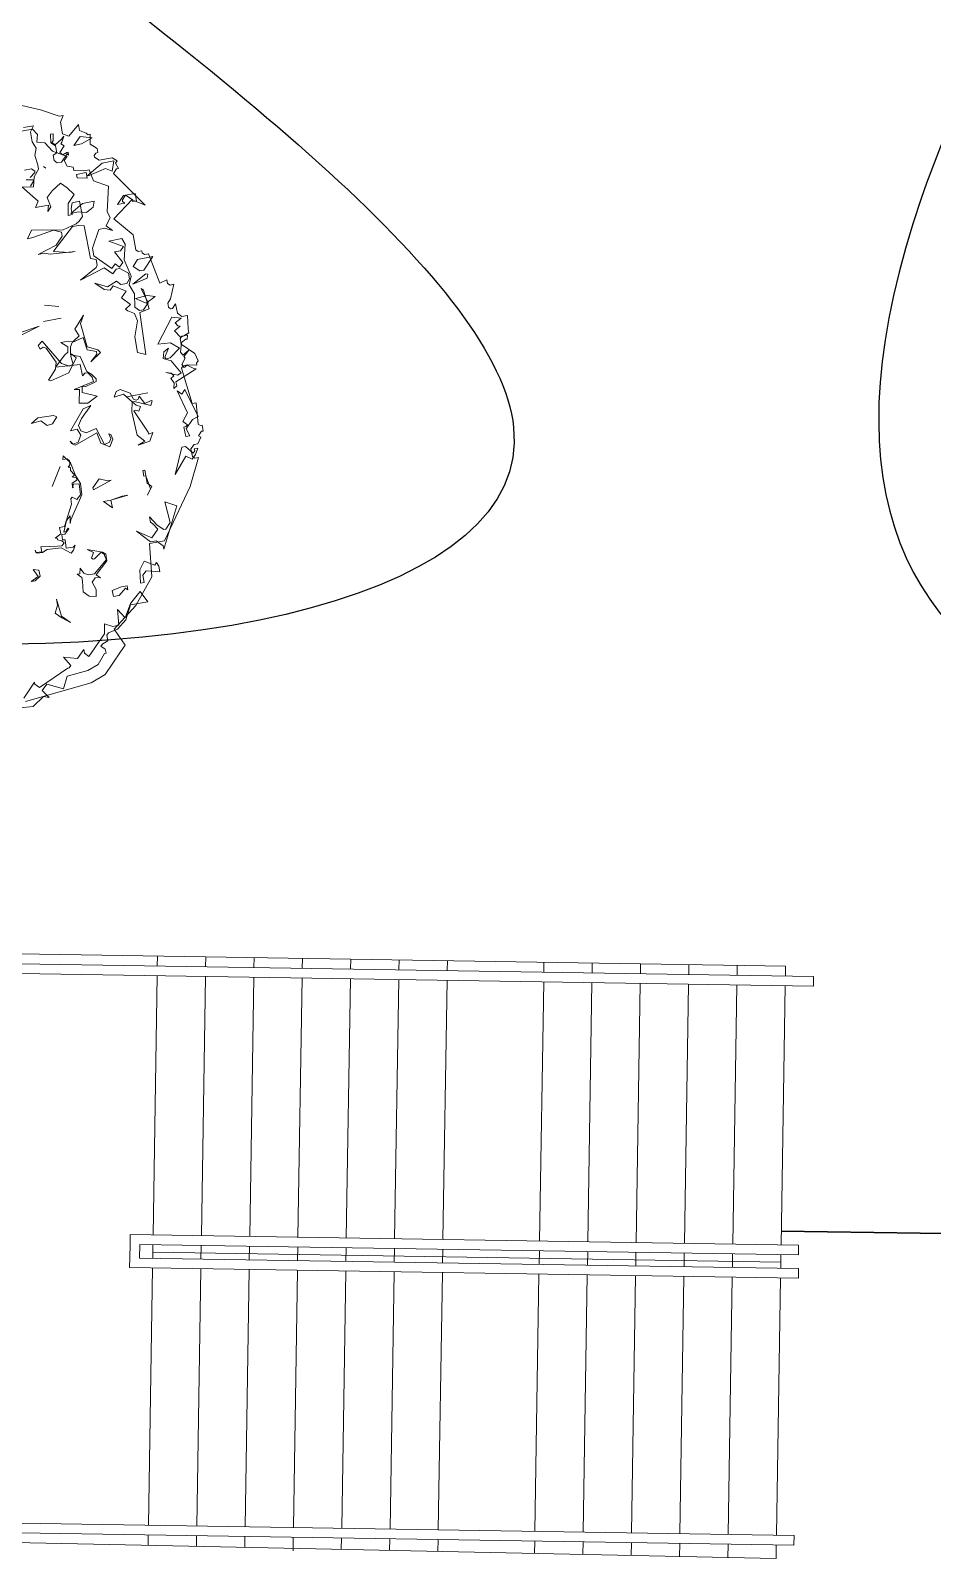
# Model space of a CAD drawing. Header units: millimetres. Extents: x 1418 to 1811, y 1796 to 1956.
# Drawn here: x 1476.966 to 1479.592, y 1871.428 to 1875.877 of the extents above; entities that cross this region are included whole.
import ezdxf

# ---------------------------------------------------------------- set-up
doc = ezdxf.new("R2010")
doc.units = ezdxf.units.MM
for name, color, linetype, lineweight in [('ARBRE', 251, 'Continuous', 13), ('LINHAFINA', 7, 'Continuous', 15), ('LINHAGROSSA', 7, 'Continuous', 30)]:
    doc.layers.add(name, color=color, linetype=linetype, lineweight=lineweight)
doc.layers.add('VEGETAIS', color=3, linetype='Continuous')

# ---------------------------------------------------------------- blocks, each defined once
blk = doc.blocks.new('WMF26', base_point=(0, 0.001))
at = {"color": 85}
blk.add_lwpolyline([(2.717, -11.289), (2.258, -11.085), (1.945, -10.911), (1.873, -10.911), (1.945, -10.802), (1.945, -10.59), (1.843, -10.524), (1.633, -10.699), (1.633, -10.59), (1.523, -10.524), (1.494, -10.488), (1.458, -10.488), (1.494, -10.315), (1.385, -10.212), (1.385, -10.139), (1.422, -10.139), (1.458, -10.103), (1.458, -10.067), (1.385, -10.001), (1.145, -10.001), (1.072, -9.928), (1.108, -9.892), (1.072, -9.789), (1.108, -9.789), (1.175, -9.717), (0.724, -9.055), (0.897, -9.164), (0.934, -9.193), (1.32, -8.917), (1.036, -8.567), (1.036, -8.291), (1, -8.255), (0.934, -8.255), (0.934, -8.218), (0.897, -8.181), (0.825, -8.181), (0.724, -7.621), (0.585, -7.658), (0.585, -7.592), (0.548, -7.556), (0.476, -7.556), (0.585, -7.308), (0.65, -7.243), (0.65, -7.17), (0.621, -7.133), (0.585, -7.133), (0.512, -7.206), (0.512, -7.032), (0.446, -6.959), (0.338, -6.959), (0.374, -6.719), (0.374, -6.646), (0.476, -6.61), (0.512, -6.61), (0.548, -6.573), (0.548, -6.471), (0.338, -6.26), (0.301, -6.122), (0.338, -6.085), (0.338, -6.049), (0.512, -6.085), (0.585, -6.085), (0.621, -6.049), (0.548, -5.387), (0.476, -5.387), (0.512, -5.002), (0.476, -4.972), (0.446, -4.972), (0.446, -4.863), (0.476, -4.863), (0.548, -4.797), (0.512, -4.761), (0.585, -4.652), (0.65, -4.652), (0.724, -4.587), (0.724, -4.448), (0.687, -4.412), (0.621, -4.412), (0.861, -3.924), (1.494, -3.051), (1.771, -3.051), (1.843, -2.454), (2.222, -2.003), (2.681, -1.654), (2.542, -1.334), (2.644, -1.232), (2.994, -0.883), (3.269, -0.781), (4.492, -0.672)], dxfattribs=at)
at = {"color": 63}
for points in [[(4.507, -0.734), (4.266, -0.981), (4.266, -0.944), (4.194, -0.871), (3.633, -1.119), (3.604, -1.119), (3.568, -1.155), (3.67, -1.33), (3.43, -1.257), (3.284, -1.396), (3.284, -1.33), (3.219, -1.257), (2.869, -1.606), (2.833, -1.781), (2.695, -1.708), (2.586, -1.708), (2.557, -1.992), (2.447, -1.817), (2.309, -2.057), (2.135, -2.203), (2.099, -2.232), (1.996, -2.029), (2.309, -2.029), (2.447, -1.781), (2.622, -1.643), (2.797, -1.606), (2.833, -1.57), (2.833, -1.469), (2.934, -1.432), (2.972, -1.396), (2.905, -1.33), (2.905, -1.257), (2.934, -1.257), (3.081, -1.083), (3.284, -1.009), (3.67, -0.981), (3.779, -0.77), (4.056, -0.908), (4.158, -0.806), (4.056, -0.661), (4.158, -0.697), (4.369, -0.558), (4.791, -0.594)], [(3.67, -2.131), (3.604, -2.268), (3.604, -2.379), (3.568, -2.057), (3.43, -1.92), (3.568, -2.029), (3.67, -2.131), (3.67, -2.131)], [(2.033, -2.618), (1.923, -2.756), (1.75, -2.654), (1.712, -2.691), (1.684, -2.618), (1.684, -2.516), (1.923, -2.582), (1.996, -2.516), (1.996, -2.379), (2.062, -2.379), (2.033, -2.618), (2.033, -2.618)], [(2.586, -2.342), (2.411, -2.379), (2.309, -2.379), (2.309, -2.305), (2.346, -2.342), (2.484, -2.232), (2.586, -2.232), (2.586, -2.342), (2.586, -2.342)], [(3.106, -2.415), (3.082, -2.607), (3.082, -2.677), (3.151, -2.747), (3.106, -2.747), (3.082, -2.845), (3.032, -2.747), (2.963, -2.701), (2.844, -2.701), (2.582, -2.914), (2.607, -2.983), (2.607, -3.008), (2.656, -3.057), (2.794, -2.963), (2.819, -2.963), (2.844, -2.983), (2.794, -3.082), (2.893, -3.152), (2.631, -3.057), (2.582, -3.008), (2.582, -2.889), (2.819, -2.677), (2.75, -2.607), (2.794, -2.627), (2.844, -2.627), (2.913, -2.558), (2.868, -2.415), (2.893, -2.295), (3.013, -2.321), (3.106, -2.415), (3.106, -2.415)], [(1.647, -3.076), (1.75, -3.076), (1.959, -3.316), (1.712, -3.143), (1.574, -3.28), (1.647, -3.39), (1.684, -3.426), (1.684, -3.527), (1.574, -3.353), (1.472, -3.251), (1.436, -3.251), (1.335, -3.353), (1.363, -3.739), (1.16, -3.63), (1.538, -2.902), (1.538, -2.967), (1.647, -3.076), (1.647, -3.076)], [(2.857, -4.5), (2.791, -4.345), (2.805, -4.14), (3.087, -3.732), (3.106, -3.667), (3.082, -3.805), (3.164, -3.735), (3.251, -3.539), (3.188, -3.545), (3.199, -3.56), (3.161, -3.595), (3.148, -3.581), (3.241, -3.499), (3.293, -3.503), (3.3, -3.404), (3.248, -3.399), (3.259, -3.247), (3.133, -3.239), (3.093, -3.273), (3.138, -3.189), (3.192, -3.143), (3.349, -3.267), (3.602, -3.284), (3.691, -3.251), (3.791, -3.258), (3.815, -3.286), (3.814, -3.312), (3.803, -3.272), (3.703, -3.265), (3.707, -3.355), (3.408, -3.311), (3.331, -3.302), (3.278, -3.349), (3.315, -3.391), (3.387, -3.423), (3.388, -3.446), (3.4, -3.46), (3.421, -3.461), (3.306, -3.517), (3.311, -3.632), (3.218, -3.638), (3.018, -4.005), (3.012, -4.104), (2.984, -4.129), (2.91, -4.074), (2.829, -4.145), (2.815, -4.344), (2.917, -4.354), (2.931, -4.341), (2.935, -4.289), (2.947, -4.303), (2.94, -4.378), (2.849, -4.413), (2.846, -4.46), (2.918, -4.491), (2.883, -4.502), (2.869, -4.514), (2.924, -4.605), (2.919, -4.657), (2.932, -4.671), (2.959, -4.673), (2.919, -4.708), (2.911, -4.783), (2.946, -4.823), (3.025, -4.829), (3.004, -4.891), (2.901, -4.743), (2.857, -4.5), (2.857, -4.5)], [(2.309, -3.949), (2.099, -3.978), (1.996, -3.978), (2.309, -3.949), (2.309, -3.805), (2.447, -3.949), (2.309, -3.949), (2.309, -3.949)], [(2.669, -10.772), (2.465, -10.772), (2.393, -10.663), (2.429, -10.524), (2.291, -10.488), (2.182, -10.315), (1.941, -10.175), (2.007, -10.11), (1.971, -10.001), (1.869, -9.965), (1.869, -9.9), (1.694, -9.863), (1.593, -9.863), (1.556, -9.652), (1.309, -9.513), (1.418, -9.062), (1.382, -8.953), (1.484, -8.814), (1.382, -8.713), (1.52, -8.778), (1.622, -8.778), (1.796, -8.465), (1.796, -8.327), (1.52, -8.043), (1.447, -8.115), (1.382, -8.043), (1.309, -8.115), (1.418, -8.327), (1.309, -8.327), (1.243, -8.393), (1.484, -8.538), (1.243, -8.538), (1.207, -8.429), (1.273, -8.152), (1.207, -7.84), (1.273, -7.694), (1.207, -7.519), (1.243, -7.279), (1.171, -7.206), (1.097, -7.206), (0.996, -7.315), (1.069, -7.592), (1.032, -7.556), (0.996, -7.206), (1.171, -7.17), (1.207, -6.405), (1.345, -6.471), (1.345, -6.755), (1.243, -7.032), (1.273, -7.17), (1.382, -7.243), (1.418, -7.279), (1.309, -7.344), (1.447, -7.491), (1.345, -7.592), (1.556, -7.73), (1.622, -7.664), (1.731, -7.694), (1.869, -7.84), (1.658, -7.73), (1.484, -7.803), (1.418, -7.73), (1.309, -7.73), (1.243, -7.803), (1.243, -7.905), (1.382, -8.014), (1.447, -8.014), (1.52, -7.942), (1.658, -8.079), (2.117, -7.942), (1.796, -8.115), (1.768, -8.152), (1.768, -8.255), (1.869, -8.291), (1.869, -8.887), (1.971, -8.917), (2.081, -8.917), (2.465, -8.567), (2.495, -8.538), (2.219, -8.465), (2.117, -8.465), (2.568, -8.502), (2.669, -8.538), (2.779, -8.538), (2.429, -8.641), (2.291, -8.778), (2.291, -8.851), (2.429, -8.917), (2.815, -8.851), (2.916, -8.851), (2.815, -8.989), (2.255, -8.887), (2.007, -8.953), (1.941, -8.989), (1.869, -9.062), (1.869, -9.338), (2.007, -9.338), (2.044, -9.237), (2.044, -9.128), (2.117, -9.128), (2.081, -9.338), (1.941, -9.477), (2.044, -9.616), (2.146, -9.724), (2.32, -9.616), (2.429, -9.513), (2.393, -9.338), (2.465, -9.266), (2.429, -9.375), (2.669, -9.375), (2.604, -9.477), (2.844, -9.789)], [(1.611, -4.262), (1.647, -4.262), (1.647, -4.364), (1.611, -4.364), (1.611, -4.125), (1.538, -4.052), (1.647, -3.913), (1.574, -4.015), (1.611, -4.262), (1.611, -4.262)], [(0.811, -4.648), (0.701, -4.503), (0.664, -4.54), (0.664, -4.576), (0.599, -4.576), (0.664, -4.474), (0.738, -4.401), (0.84, -4.474), (1.087, -4.19), (0.876, -4.648), (0.811, -4.648), (0.811, -4.648)], [(3.304, -4.387), (3.097, -4.713), (3.304, -4.387), (3.304, -4.387)], [(0.774, -4.998), (0.738, -4.998), (0.701, -5.027), (0.774, -5.1), (0.664, -5.237), (0.774, -5.659), (0.701, -5.587), (0.636, -5.659), (0.49, -5.136), (0.599, -5.1), (0.738, -4.961), (0.701, -4.823), (0.774, -4.823), (0.774, -4.998), (0.774, -4.998)], [(1.644, -5.44), (1.605, -5.613), (1.735, -5.783), (1.911, -5.757), (1.856, -5.852), (1.776, -5.874), (1.61, -5.777), (1.577, -5.658), (1.532, -5.631), (1.493, -5.642), (1.464, -5.693), (1.386, -5.547), (1.268, -5.579), (1.247, -5.567), (1.291, -5.492), (1.547, -5.606), (1.567, -5.617), (1.605, -5.613), (1.548, -5.547), (1.473, -5.503), (1.517, -5.427), (1.567, -5.456), (1.605, -5.451), (1.427, -5.026), (1.421, -4.988), (1.344, -5.005), (1.426, -4.864), (1.605, -4.833), (1.643, -4.828), (1.511, -4.88), (1.632, -5.009), (1.644, -5.44), (1.644, -5.44)], [(2.348, -5.686), (2.558, -5.492), (2.632, -5.375), (2.61, -5.275), (2.524, -5.219), (2.333, -5.262), (2.238, -4.951), (2.144, -4.977), (2.104, -5.039), (2.125, -5.128), (2.094, -5.11), (2.074, -5.019), (2.152, -4.896), (2.3, -4.99), (2.337, -5.187), (2.719, -5.05), (2.758, -5.041), (2.82, -5.08), (2.835, -5.124), (2.789, -5.061), (2.699, -5.081), (2.625, -5.197), (2.672, -5.314), (2.796, -5.307), (2.495, -5.658), (2.348, -5.686), (2.348, -5.686)], [(3.044, -5.636), (2.989, -5.601), (3.091, -5.494), (3.187, -5.478), (3.284, -5.583), (3.46, -5.566), (3.329, -5.646), (3.044, -5.636), (3.044, -5.636)], [(0.582, -6.871), (0.548, -6.807), (0.504, -6.794), (0.624, -6.729), (0.535, -6.601), (0.429, -6.618), (0.405, -6.61), (0.426, -6.542), (0.45, -6.549), (0.538, -6.501), (0.588, -6.335), (0.554, -6.272), (0.432, -6.341), (0.54, -6.246), (0.524, -6.215), (0.602, -6.111), (0.573, -6.049), (0.51, -6.083), (0.408, -5.999), (0.364, -5.986), (0.768, -5.826), (0.764, -5.75), (0.827, -5.716), (0.799, -5.813), (0.846, -5.902), (0.783, -5.936), (0.818, -5.995), (0.911, -6.023), (0.709, -5.935), (0.645, -5.969), (0.78, -6.212), (0.914, -6.279), (0.878, -6.396), (0.784, -6.447), (0.882, -6.296), (0.865, -6.264), (0.79, -6.268), (0.592, -6.41), (0.732, -6.533), (0.961, -6.549), (0.622, -6.984), (0.461, -6.936), (0.582, -6.871), (0.582, -6.871)], [(1.298, -5.725), (1.684, -5.725), (1.298, -5.725), (1.298, -5.725)], [(3.012, -6.279), (2.853, -6.447), (2.817, -6.568), (2.951, -6.852), (2.997, -6.876), (3.059, -6.854), (3.082, -6.923), (2.998, -6.991), (2.727, -6.529), (2.596, -6.457), (2.527, -6.48), (2.543, -6.621), (2.52, -6.667), (2.453, -6.582), (2.632, -6.338), (2.975, -6.261), (3.012, -6.279), (3.012, -6.279)], [(1.028, -7.314), (1.205, -7.435), (0.989, -7.447), (0.85, -7.405), (1.028, -7.314), (1.028, -7.314)], [(3.37, -7.209), (2.999, -7.265), (3.359, -7.159), (3.557, -7.241), (3.518, -7.302), (3.37, -7.209), (3.37, -7.209)], [(0.927, -7.754), (1.204, -7.693), (0.941, -7.835), (0.906, -7.825), (0.927, -7.754), (0.927, -7.754)], [(1.833, -9.825), (1.658, -9.825), (1.658, -9.724), (1.833, -9.76), (1.833, -9.825), (1.833, -9.825)], [(2.356, -10.037), (2.393, -10.073), (2.356, -10.037), (2.356, -10.037)]]:
    blk.add_lwpolyline(points, dxfattribs=at)
at = {"color": 106}
for points in [[(3.816, -2.84), (3.919, -2.775), (3.991, -2.775), (3.853, -2.84), (3.919, -2.978), (3.816, -2.949), (3.816, -2.84), (3.816, -2.84)], [(2.447, -4.364), (2.309, -4.299), (2.237, -4.299), (2.586, -4.19), (2.586, -4.226), (2.447, -4.364), (2.447, -4.364)], [(2.55, -5.769), (2.5, -6.01), (2.591, -6.029), (2.223, -6.107), (2.233, -6.187), (2.289, -6.272), (2.339, -6.283), (2.4, -6.242), (2.405, -6.448), (2.849, -6.486), (2.639, -6.67), (2.578, -6.709), (2.564, -6.806), (2.67, -6.901), (2.539, -6.901), (2.448, -6.882), (2.326, -6.963), (2.378, -7.095), (2.182, -7.311), (2.257, -7.174), (2.22, -6.736), (2.039, -6.647), (2.003, -6.592), (2.204, -6.459), (2.074, -6.58), (2.07, -6.627), (2.231, -6.686), (2.262, -6.918), (2.472, -6.866), (2.513, -6.796), (2.542, -6.655), (2.376, -6.59), (2.309, -6.302), (2.229, -6.233), (2.169, -6.143), (2.173, -6.097), (2.388, -6.04), (2.439, -6.051), (2.46, -5.95), (2.206, -5.83), (2.398, -5.738), (2.55, -5.769), (2.55, -5.769)], [(2.586, -7.333), (2.905, -7.333), (2.586, -7.333), (2.586, -7.333)], [(2.586, -7.545), (2.833, -7.617), (2.586, -7.545), (2.586, -7.545)], [(1.139, -8.009), (1.036, -8.118), (0.76, -8.118), (0.963, -7.907), (1.036, -7.907), (1.139, -8.009), (1.139, -8.009)], [(0.934, -9.193), (1.036, -9.294), (1.108, -9.222), (1.108, -9.193), (1.072, -9.157), (1.211, -9.157), (1.072, -9.294), (0.861, -9.294), (0.861, -9.157), (0.934, -9.157), (0.934, -9.193), (0.934, -9.193)], [(2.062, -9.153), (1.822, -9.291), (1.611, -9.291), (1.647, -9.19), (1.786, -9.117), (1.923, -9.153), (2.062, -9.153), (2.062, -9.153)], [(1.616, -9.763), (1.652, -9.763), (1.34, -9.938), (1.128, -9.938), (1.194, -9.763), (1.303, -9.835), (1.616, -9.763), (1.616, -9.763)], [(2.688, -9.768), (2.615, -9.846), (2.615, -9.872), (2.74, -9.895)], [(2.662, -9.921), (2.562, -9.999), (2.562, -10.021), (2.615, -10.072), (2.74, -10.072)], [(2.615, -10.83), (2.435, -10.83), (2.509, -10.73), (2.509, -10.551), (2.462, -10.425), (2.509, -10.298), (2.489, -10.125), (2.489, -10.046), (2.589, -9.921), (2.635, -9.746), (2.914, -9.794)], [(2.184, -10.144), (2.184, -10.244), (2.111, -10.27), (2.111, -10.397), (2.184, -10.471), (2.163, -10.622), (2.111, -10.622), (2.137, -10.496), (2.163, -10.471), (2.111, -10.418), (1.984, -10.496), (1.931, -10.544), (1.984, -10.445), (2.011, -10.418), (1.958, -10.37), (2.058, -10.27), (2.011, -10.218), (1.931, -10.244), (1.911, -10.244), (1.911, -10.192), (1.931, -10.218), (2.058, -10.092), (2.137, -10.092), (2.184, -10.144), (2.184, -10.144)], [(1.643, -10.483), (1.438, -10.418), (1.643, -10.346), (1.788, -10.346), (1.643, -10.483), (1.643, -10.483)]]:
    blk.add_lwpolyline(points, dxfattribs=at)
blk = doc.blocks.new('T2_02')
at = {"xscale": 0.3499999999999943, "yscale": 0.3499999999999943, "zscale": 0.3499999999999943}
blk.add_blockref('WMF26', (-2.2399, 1.997), dxfattribs=at)

msp = doc.modelspace()

# ---------------------------------------------------------------- linework, layer by layer
at = {"layer": 'LINHAFINA'}
for p, q in [((1476.449, 1873.1964), (1479.1644, 1873.1531)), ((1479.2462, 1873.1228), (1476.4763, 1873.167)), ((1477.3359, 1873.1823), (1477.3354, 1873.1533)), ((1477.4766, 1873.18), (1477.4761, 1873.151)), ((1477.6172, 1873.1778), (1477.6167, 1873.1488)), ((1477.7579, 1873.1755), (1477.7574, 1873.1465)), ((1477.8985, 1873.1733), (1477.898, 1873.1443)), ((1478.0392, 1873.1711), (1478.0387, 1873.1421)), ((1478.1798, 1873.1688), (1478.1793, 1873.1398)), ((1478.4611, 1873.1643), (1478.4607, 1873.1353)), ((1478.6018, 1873.1621), (1478.6013, 1873.1331)), ((1478.7424, 1873.1599), (1478.742, 1873.1309)), ((1478.8831, 1873.1576), (1478.8826, 1873.1286)), ((1479.0237, 1873.1554), (1479.0233, 1873.1264)), ((1479.1644, 1873.1531), (1479.1639, 1873.1241)), ((1479.2458, 1873.0947), (1476.504, 1873.1384)), ((1477.335, 1873.1251), (1477.323, 1872.37)), ((1477.4757, 1873.1229), (1477.4636, 1872.3678)), ((1477.6163, 1873.1207), (1477.6043, 1872.3655)), ((1477.757, 1873.1184), (1477.7449, 1872.3633)), ((1477.8976, 1873.1162), (1477.8856, 1872.3611)), ((1478.0383, 1873.1139), (1478.0262, 1872.3588)), ((1478.1789, 1873.1117), (1478.1669, 1872.3566)), ((1479.2462, 1873.1228), (1479.2458, 1873.0947)), ((1478.4602, 1873.1072), (1478.4482, 1872.3521)), ((1478.6009, 1873.105), (1478.5888, 1872.3499)), ((1478.7415, 1873.1027), (1478.7295, 1872.3476)), ((1478.8822, 1873.1005), (1478.8701, 1872.3454)), ((1479.0228, 1873.0983), (1479.0108, 1872.3431)), ((1479.1635, 1873.096), (1479.1514, 1872.3409)), ((1477.2559, 1872.3429), (1477.2563, 1872.3711)), ((1479.2026, 1872.3401), (1477.2563, 1872.3711)), ((1477.2559, 1872.3429), (1477.2552, 1872.3032)), ((1477.284, 1872.3425), (1477.2833, 1872.3027)), ((1479.2021, 1872.312), (1477.284, 1872.3425)), ((1477.3225, 1872.3419), (1477.3219, 1872.3021)), ((1477.3222, 1872.3199), (1479.1506, 1872.2907)), ((1477.4632, 1872.3396), (1477.4625, 1872.2999)), ((1477.6038, 1872.3374), (1477.6032, 1872.2976)), ((1477.7445, 1872.3352), (1477.7438, 1872.2954)), ((1477.8851, 1872.3329), (1477.8845, 1872.2932)), ((1478.0258, 1872.3307), (1478.0251, 1872.2909)), ((1478.1664, 1872.3284), (1478.1658, 1872.2887)), ((1478.4477, 1872.324), (1478.4471, 1872.2842)), ((1478.5884, 1872.3217), (1478.5877, 1872.282)), ((1478.729, 1872.3195), (1478.7284, 1872.2797)), ((1478.8697, 1872.3172), (1478.869, 1872.2775)), ((1479.0103, 1872.315), (1479.0097, 1872.2752)), ((1479.151, 1872.3128), (1479.1503, 1872.273)), ((1479.2026, 1872.3401), (1479.2021, 1872.312)), ((1477.2552, 1872.3032), (1477.2548, 1872.275)), ((1477.2548, 1872.275), (1479.202, 1872.244)), ((1477.2833, 1872.3027), (1479.2024, 1872.2722)), ((1477.3214, 1872.274), (1477.3095, 1871.525)), ((1477.4621, 1872.2717), (1477.4502, 1871.5228)), ((1477.6027, 1872.2695), (1477.5908, 1871.5206)), ((1477.7434, 1872.2673), (1477.7315, 1871.5183)), ((1477.884, 1872.265), (1477.8721, 1871.5161)), ((1479.2024, 1872.2722), (1479.202, 1872.244)), ((1478.0247, 1872.2628), (1478.0128, 1871.5138)), ((1478.1653, 1872.2605), (1478.1534, 1871.5116)), ((1478.4466, 1872.2561), (1478.4347, 1871.5071)), ((1478.5873, 1872.2538), (1478.5754, 1871.5049)), ((1478.7279, 1872.2516), (1478.716, 1871.5026)), ((1478.8686, 1872.2493), (1478.8567, 1871.5004)), ((1479.0092, 1872.2471), (1478.9973, 1871.4982)), ((1479.1499, 1872.2449), (1479.138, 1871.4959)), ((1476.4499, 1871.5106), (1479.189, 1871.467)), ((1476.4785, 1871.5383), (1479.1895, 1871.4951)), ((1479.1369, 1871.4283), (1476.4217, 1871.4847)), ((1477.3091, 1871.4969), (1477.3086, 1871.4663)), ((1477.4497, 1871.4947), (1477.4492, 1871.4634)), ((1477.5904, 1871.4924), (1477.5899, 1871.4605)), ((1477.731, 1871.4902), (1477.7304, 1871.4507)), ((1477.8717, 1871.488), (1477.8711, 1871.4546)), ((1478.0123, 1871.4857), (1478.0118, 1871.4517)), ((1478.153, 1871.4835), (1478.1524, 1871.4488)), ((1478.4343, 1871.479), (1478.4337, 1871.4429)), ((1478.5749, 1871.4768), (1478.5743, 1871.44)), ((1478.7156, 1871.4745), (1478.715, 1871.4371)), ((1478.8562, 1871.4723), (1478.8556, 1871.4328)), ((1478.9969, 1871.47), (1478.9962, 1871.4306)), ((1479.1375, 1871.4678), (1479.1369, 1871.4283)), ((1479.1895, 1871.4951), (1479.189, 1871.467))]:
    msp.add_line(p, q, dxfattribs=at)
at = {"layer": 'LINHAGROSSA'}
msp.add_line((1479.8627, 1872.3703), (1479.1521, 1872.3816), dxfattribs=at)
at = {"layer": 'VEGETAIS'}
for points in [[(1476.7298, 1876.3495), (1472.6508, 1878.346), (1473.0438, 1875.546), (1478.3727, 1874.7215), (1476.7298, 1876.3495)], [(1490.9659, 1876.1915), (1479.5595, 1875.3874), (1481.8841, 1877.91), (1485.8036, 1876.4894), (1489.9187, 1878.0504), (1490.9659, 1876.1915)]]:
    msp.add_spline(points, degree=3, dxfattribs=at)

# ---------------------------------------------------------------- block references
at = {"layer": 'ARBRE', "xscale": 0.4621142716754233, "yscale": 0.4621142716754233, "zscale": 0.4621142716754233, "rotation": 190.6551472559353}
msp.add_blockref('T2_02', (1476.4976, 1874.6665), dxfattribs=at)

doc.saveas('drawing.dxf')
